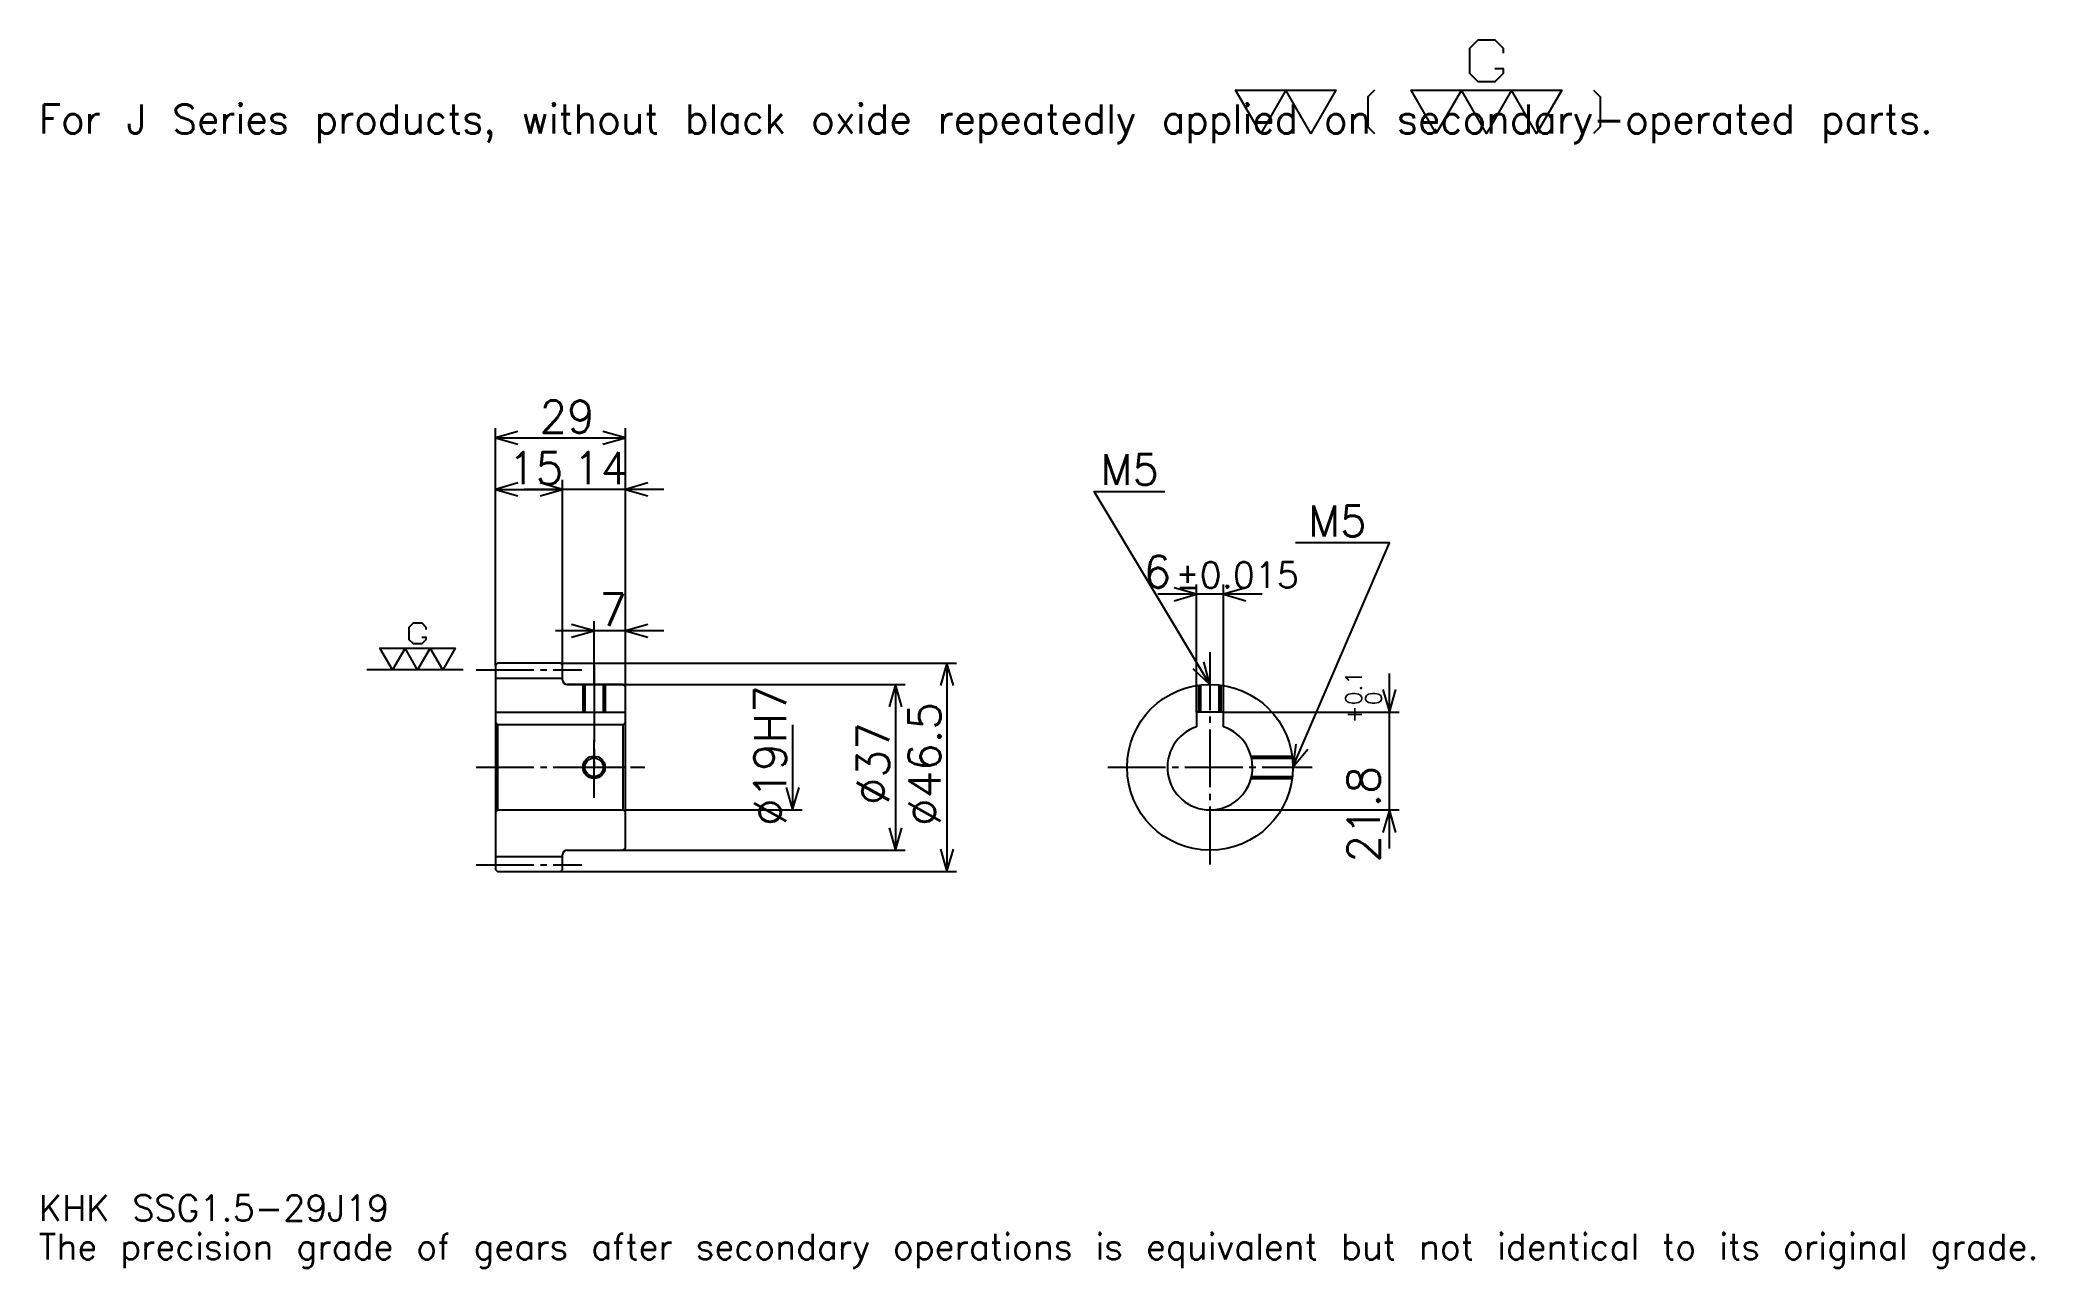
# Model space of a CAD drawing. Extents: x 15 to 459, y 5 to 279.
import ezdxf

# ---------------------------------------------------------------- set-up
doc = ezdxf.new("R2010")
doc.units = 0
doc.linetypes.add('DASHDOT', pattern=[17.217392, 12.913043, -1.434783, 1.434783, -1.434783])
doc.layers.get('0').update_dxf_attribs({"linetype": 'CONTINUOUS'})
doc.layers.add('DASHDOT', color=6, linetype='DASHDOT')
doc.styles.add('KANJI', font='TXT', dxfattribs={"bigfont": 'BIGFONT'})

msp = doc.modelspace()

# ---------------------------------------------------------------- linework, layer by layer
at = {"color": 5}
for p, q in [((116.217392, 140.184784), (116.217392, 192.554352)), ((145.217392, 140.184784), (145.217392, 192.554352)), ((116.217392, 190.402191), (145.217392, 190.402191)), ((116.217392, 178.92392), (131.217392, 178.92392)), ((153.82608, 178.92392), (122.608696, 178.92392)), ((131.217392, 140.184784), (131.217392, 181.076096)), ((272.630432, 129.234787), (272.630432, 157.67392)), ((278.630432, 129.234787), (278.630432, 157.67392)), ((287.239136, 155.521744), (264.021729, 155.521744)), ((153.82608, 147.358704), (129.608704, 147.358704)), ((138.217392, 140.184784), (138.217392, 149.51088)), ((116.217392, 139.684784), (116.217392, 140.184784)), ((130.717392, 140.184784), (145.217392, 140.184784)), ((131.217392, 139.684784), (131.217392, 140.184784)), ((138.217392, 135.434784), (138.217392, 140.184784)), ((138.217392, 135.434784), (138.217392, 140.184784)), ((145.217392, 140.184784), (219.108704, 140.184784)), ((145.217392, 134.934784), (145.217392, 140.184784)), ((216.956512, 140.184784), (216.956512, 93.684792)), ((132.217392, 135.434784), (145.217392, 135.434784)), ((145.217392, 135.434784), (207.630432, 135.434784)), ((205.478256, 135.434784), (205.478256, 98.434792)), ((315.652161, 98.826096), (315.652161, 137.843491)), ((278.630432, 129.234787), (317.804352, 129.234787)), ((182.521744, 126.434792), (182.521744, 107.434792)), ((145.217392, 107.434792), (184.67392, 107.434792)), ((275.630432, 107.434792), (317.804352, 107.434792)), ((132.217392, 98.434792), (145.217392, 98.434792)), ((145.217392, 98.434792), (207.630432, 98.434792)), ((130.717392, 93.684792), (145.217392, 93.684792)), ((145.217392, 93.684792), (219.108704, 93.684792))]:
    msp.add_line(p, q, dxfattribs=at)
at = {"color": 7}
msp.add_line((109.04348, 138.684784), (87.521744, 138.684784), dxfattribs=at)
at = {"color": 4}
for p, q in [((116.217392, 136.809784), (131.217392, 136.809784)), ((116.217392, 129.234787), (145.217392, 129.234787)), ((116.717392, 126.434792), (116.717392, 107.434792)), ((144.717392, 126.434792), (145.217392, 126.934792)), ((144.717392, 107.434792), (145.217392, 106.934792)), ((116.217392, 97.059792), (131.217392, 97.059792))]:
    msp.add_line(p, q, dxfattribs=at)
at = {"color": 7}
for points in [[(339.182617, 272.80957), (341.047821, 272.80957), (341.047821, 271.69043), (339.182617, 269.825226), (335.452179, 269.825226), (333.586945, 271.69043), (333.586945, 277.286072), (335.452179, 279.151306), (339.182617, 279.151306), (341.047821, 277.286072), (341.047821, 276.166962)], [(286.956512, 258.260864), (281.36087, 267.959991), (303.743469, 267.959991), (298.147827, 258.260864), (292.552155, 267.959991), (286.956512, 258.260864)], [(312.323456, 267.959991), (310.831299, 266.467834), (310.831299, 259.753052), (312.323456, 258.260864)], [(326.126068, 258.260864), (320.530426, 267.959991), (354.10434, 267.959991), (348.508698, 258.260864), (342.913025, 267.959991), (337.317383, 258.260864), (331.721741, 267.959991), (326.126068, 258.260864)], [(361.192169, 267.959991), (362.684326, 266.467834), (362.684326, 259.753052), (361.192169, 258.260864)], [(99.789131, 145.959137), (100.721741, 145.959137), (100.721741, 145.399567), (99.789131, 144.466965), (97.923912, 144.466965), (96.991302, 145.399567), (96.991302, 148.197403), (97.923912, 149.130005), (99.789131, 149.130005), (100.721741, 148.197403), (100.721741, 147.637833)], [(93.260872, 138.684784), (90.463043, 143.534363), (107.25, 143.534363), (104.452179, 138.684784), (101.65435, 143.534363), (98.856522, 138.684784), (96.058701, 143.534363), (93.260872, 138.684784)]]:
    msp.add_lwpolyline(points, dxfattribs=at)
at = {"color": 5}
for points in [[(121.239128, 191.836975), (116.217392, 190.402191), (121.239128, 188.967407)], [(140.195648, 188.967407), (145.217392, 190.402191), (140.195648, 191.836975)], [(121.239128, 180.358704), (116.217392, 178.92392), (121.239128, 177.489136)], [(126.195656, 177.489136), (131.217392, 178.92392), (126.195656, 180.358704)], [(126.195656, 177.489136), (131.217392, 178.92392), (126.195656, 180.358704)], [(150.239136, 180.358704), (145.217392, 178.92392), (150.239136, 177.489136)], [(275.630432, 135.434784), (249.804352, 178.478271), (265.586975, 178.478271)], [(294.130432, 116.934792), (315.652161, 167), (294.704346, 167)], [(267.608704, 154.08696), (272.630432, 155.521744), (267.608704, 156.956528)], [(283.652161, 156.956528), (278.630432, 155.521744), (283.652161, 154.08696)], [(133.195648, 145.92392), (138.217392, 147.358704), (133.195648, 148.793488)], [(150.239136, 148.793488), (145.217392, 147.358704), (150.239136, 145.92392)], [(218.391296, 135.163055), (216.956512, 140.184784), (215.521729, 135.163055)], [(271.816467, 139.002716), (275.630432, 135.434784), (274.2771, 140.479095)], [(206.91304, 130.413055), (205.478256, 135.434784), (204.043472, 130.413055)], [(314.217407, 134.256531), (315.652161, 129.234787), (317.086975, 134.256531)], [(294.795532, 122.11496), (294.130432, 116.934792), (297.431824, 120.981682)], [(181.08696, 112.456528), (182.521744, 107.434792), (183.956528, 112.456528)], [(317.086975, 102.413055), (315.652161, 107.434792), (314.217407, 102.413055)], [(204.043472, 103.456528), (205.478256, 98.434792), (206.91304, 103.456528)], [(215.521729, 98.706528), (216.956512, 93.684792), (218.391296, 98.706528)]]:
    msp.add_lwpolyline(points, dxfattribs=at)
at = {"color": 4}
for points in [[(131.217392, 136.434784), (131.217392, 139.684784), (130.717392, 140.184784), (116.717392, 140.184784), (116.217392, 139.684784), (116.217392, 106.934792)], [(132.217392, 98.434792), (144.717392, 98.434792), (145.217392, 98.934792), (145.217392, 134.934784), (144.717392, 135.434784), (132.217392, 135.434784)], [(135.717392, 135.434784), (135.717392, 129.234787)], [(136.15239, 135.434784), (136.15239, 129.234787)], [(140.282394, 135.434784), (140.282394, 129.234787)], [(140.717392, 135.434784), (140.717392, 129.234787)], [(273.130432, 129.234787), (273.130432, 135.265091)], [(273.56543, 129.234787), (273.56543, 135.319183)], [(277.695435, 129.234787), (277.695435, 135.319183)], [(278.130432, 129.234787), (278.130432, 135.265091)], [(278.630432, 125.948669), (278.630432, 129.234787), (272.630432, 129.234787), (272.630432, 125.948669)], [(116.217392, 106.934792), (116.717392, 107.434792), (144.717392, 107.434792), (144.717392, 126.434792), (116.717392, 126.434792), (116.217392, 126.934792)], [(284.795593, 119.434792), (293.960754, 119.434792)], [(284.90329, 118.999794), (294.014832, 118.999794)], [(284.795593, 114.434792), (293.960754, 114.434792)], [(284.90329, 114.869789), (294.014832, 114.869789)], [(116.217392, 106.934792), (116.217392, 94.184792), (116.717392, 93.684792), (130.717392, 93.684792), (131.217392, 94.184792), (131.217392, 97.434792)]]:
    msp.add_lwpolyline(points, dxfattribs=at)
for centre, radius in [((275.630432, 116.934792), 18.5), ((138.217392, 116.934792), 2.065)]:
    msp.add_circle(centre, radius, dxfattribs=at)
at = {"color": 7}
msp.add_circle((138.217392, 116.934792), 2.5, dxfattribs=at)
at = {"color": 4}
for centre, radius, start, end in [((132.217392, 136.434784), 1, 180, 270), ((275.630432, 116.934792), 9.5, 108.40848033, 71.59151967), ((132.217392, 97.434792), 1, 90, 180)]:
    msp.add_arc(centre, radius, start, end, dxfattribs=at)
at = {"layer": 'DASHDOT', "color": 7}
for p, q in [((275.630432, 142.608704), (275.630432, 94.130447)), ((111.91304, 138.684784), (135.521744, 138.684784)), ((138.217392, 135.434784), (138.217392, 116.934792)), ((111.91304, 116.934792), (149.521744, 116.934792)), ((252.82608, 116.934792), (298.434784, 116.934792)), ((111.91304, 95.184792), (135.521744, 95.184792))]:
    msp.add_line(p, q, dxfattribs=at)
for points in [[(138.217392, 139.739136), (138.217392, 124.930443)], [(138.217392, 110.130447), (138.217392, 123.739136)], [(131.41304, 116.934792), (145.021744, 116.934792)]]:
    msp.add_lwpolyline(points, dxfattribs=at)

# ---------------------------------------------------------------- texts
at = {"color": 7, "style": 'KANJI'}
for s, height, p in [('For J Series products, without black oxide repeatedly applied on secondary-operated parts.', 6.456522, (14.347826, 258.260864)), ('29', 7.173913, (126.054352, 191.550018)), ('15', 7.173913, (119.054352, 180.071747)), ('14', 7.173913, (133.554352, 180.071747)), ('M5', 6.886957, (251.239136, 179.913055)), ('M5', 6.886957, (297.573914, 168.434784)), ('6', 7.173913, (260.822052, 156.956528)), ('%%p0.015', 5.73913, (267.92334, 156.956528)), ('7', 7.173913, (139.385864, 148.506531)), ('KHK SSG1.5-29J19', 5.73913, (14.347826, 15.782609)), ('The precision grade of gears after secondary operations is equivalent but not identical to its original grade.', 5.73913, (14.347826, 7.173913))]:
    msp.add_text(s, height=height, dxfattribs=at).set_placement(p)
for s, height, p in [('%%c19H7', 7.173913, (181.08696, 103.8424)), ('0.1', 3.586957, (309.482605, 130.768326)), ('%%c46.5', 7.173913, (215.521729, 103.8424)), ('+', 3.586957, (309.482605, 126.750931)), ('0', 3.586957, (313.93042, 130.768326)), ('%%c37', 7.173913, (204.043472, 108.505447)), ('21.8', 7.173913, (313.5, 95.699394))]:
    msp.add_text(s, height=height, rotation=90, dxfattribs=at).set_placement(p)

doc.saveas('drawing.dxf')
